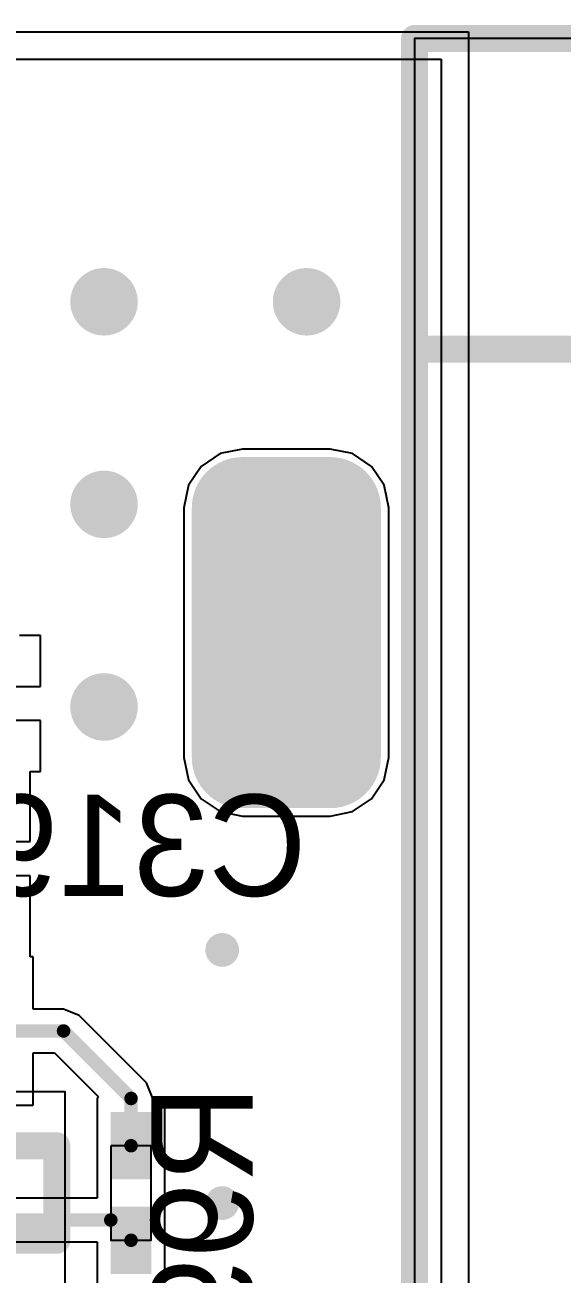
# Model space of a CAD drawing. Header units: millimetres. Extents: x 15 to 122, y 23 to 96.
# Drawn here: x 83.41 to 87.39, y 85.8 to 95.05 of the extents above; entities that cross this region are included whole.
import ezdxf

# ---------------------------------------------------------------- set-up
doc = ezdxf.new("R2010")
doc.units = ezdxf.units.MM
for name, color, linetype in [('Bottom Modules', 3, 'Continuous'), ('BottomLayer', 5, 'Continuous'), ('BottomOverlay', 54, 'Continuous'), ('BottomPaste', 16, 'Continuous'), ('TopLayer', 1, 'Continuous'), ('TopOverlay', 2, 'Continuous'), ('TopSolder', 216, 'Continuous'), ('Upper Modules', 80, 'Continuous')]:
    doc.layers.add(name, color=color, linetype=linetype)
doc.styles.get("Standard").update_dxf_attribs({"font": 'ARExthalf2.shx', "width": 0.1})

msp = doc.modelspace()

# ---------------------------------------------------------------- linework, layer by layer
at = {"layer": 'Bottom Modules'}
for points in [[(80.50000156000002, 87.15000096), (80.50000156000002, 85.64999888), (83.71214190788098, 85.64999888), (83.71214190788098, 87.15000096)], [(84.05000462, 86.75000176), (84.05000462, 86.05000061999999), (84.35000402, 86.05000061999999), (84.35000402, 86.75000176)]]:
    msp.add_lwpolyline(points, close=True, dxfattribs=at)
at = {"layer": 'BottomLayer'}
for p, q in [((42.40392078, 94.79609438), (86.49608304, 94.79609438)), ((86.49608304, 94.79609438), (86.49608304, 84.75000068)), ((84.85917495999999, 91.8753433), (84.71859612, 91.78140902)), ((85.0250014, 91.90832773999999), (84.85917495999999, 91.8753433)), ((85.67500263999999, 91.90832773999999), (85.0250014, 91.90832773999999)), ((85.84082907999999, 91.8753433), (85.67500263999999, 91.90832773999999)), ((85.98140792, 91.78140902), (85.84082907999999, 91.8753433)), ((84.71859612, 91.78140902), (84.62466184, 91.64083018)), ((86.0753422, 91.64083018), (85.98140792, 91.78140902)), ((84.62466184, 91.64083018), (84.5916774, 91.47500373999999)), ((86.10832664, 91.47500373999999), (86.0753422, 91.64083018)), ((84.5916774, 91.47500373999999), (84.5916774, 89.62499982)), ((86.10832664, 89.62499982), (86.10832664, 91.47500373999999)), ((83.52899728, 90.52899852), (83.37499708, 90.52899852)), ((83.52899728, 90.15199901999999), (83.52899728, 90.52899852)), ((83.12499758, 90.15199901999999), (83.52899728, 90.15199901999999)), ((83.52899728, 89.89799902), (83.12499758, 89.89799902)), ((83.52899728, 89.52099951999999), (83.52899728, 89.89799902)), ((84.5916774, 89.62499982), (84.62466184, 89.45917338)), ((86.0753422, 89.45917338), (86.10832664, 89.62499982)), ((83.45400124, 89.00199878), (83.45400124, 89.52099951999999)), ((83.45400124, 89.52099951999999), (83.52899728, 89.52099951999999)), ((84.62466184, 89.45917338), (84.71859612, 89.31859453999999)), ((85.98140792, 89.31859453999999), (86.0753422, 89.45917338)), ((84.71859612, 89.31859453999999), (84.85917495999999, 89.22466026)), ((85.84082907999999, 89.22466026), (85.98140792, 89.31859453999999)), ((84.85917495999999, 89.22466026), (85.0250014, 89.19167582)), ((85.0250014, 89.19167582), (85.67500263999999, 89.19167582)), ((85.67500263999999, 89.19167582), (85.84082907999999, 89.22466026)), ((82.80000204, 89.00199878), (83.45400124, 89.00199878)), ((83.45400124, 88.74799877999999), (82.80000204, 88.74799877999999)), ((83.45400124, 88.17100221999999), (83.45400124, 88.74799877999999)), ((83.45400378, 88.17100221999999), (83.45400124, 88.17100221999999)), ((83.45400378, 88.14999895999999), (83.45400378, 88.17100221999999)), ((83.47499941999999, 88.14999895999999), (83.45400378, 88.14999895999999)), ((83.47499941999999, 87.7623594), (83.47499941999999, 88.14999895999999)), ((83.70000024, 87.7623594), (83.47499941999999, 87.7623594)), ((83.8148057, 87.71480552), (83.70000024, 87.7623594)), ((84.31480977999999, 87.21480143999999), (83.8148057, 87.71480552)), ((83.47499941999999, 87.05000116), (83.47499941999999, 87.43764071999999)), ((83.47499941999999, 87.43764071999999), (83.63274865999999, 87.43764071999999)), ((83.63274865999999, 87.43764071999999), (83.95597382, 87.11441556)), ((84.36236111999999, 87.10000106), (84.31480977999999, 87.21480143999999)), ((82.67900152, 87.05000116), (83.47499941999999, 87.05000116)), ((83.95000227999999, 87.10000106), (83.94999974, 87.10000106)), ((83.94999974, 87.10000106), (83.95000481999999, 87.09999597999999)), ((83.95597382, 87.11441556), (83.95000227999999, 87.10000106)), ((83.95000481999999, 87.09999597999999), (83.95000481999999, 86.4707186)), ((84.45000381999999, 87.10000106), (84.36236111999999, 87.10000106)), ((84.45000381999999, 86.47071606), (84.45000381999999, 87.10000106)), ((83.95000227999999, 86.39999992), (83.94999974, 86.39999992)), ((83.94999974, 86.39999992), (83.95000227999999, 86.36235966)), ((83.95000481999999, 86.4707186), (83.95000227999999, 86.47071606)), ((83.95000227999999, 86.47071606), (83.95000481999999, 86.47071351999999)), ((83.95000481999999, 86.47071351999999), (83.95000227999999, 86.40000246)), ((83.95000227999999, 86.40000246), (83.95000227999999, 86.39999992)), ((84.45000381999999, 86.47071351999999), (84.45000635999999, 86.47071606)), ((84.45000635999999, 86.47071606), (84.45000381999999, 86.47071606)), ((84.45000635999999, 86.40000246), (84.45000381999999, 86.47071351999999)), ((84.45000381999999, 86.32929139999999), (84.45000635999999, 86.39999992)), ((84.45000635999999, 86.39999992), (84.45000635999999, 86.40000246)), ((84.45000635999999, 86.40000246), (84.45000635999999, 86.40000246)), ((83.95000227999999, 86.36235966), (83.16200029999999, 86.36235966)), ((84.45000635999999, 86.32928885999999), (84.45000381999999, 86.32929139999999)), ((84.45000381999999, 86.32928632), (84.45000635999999, 86.32928885999999)), ((84.45000381999999, 85.70000132), (84.45000381999999, 86.32928632)), ((83.16200029999999, 86.03764097999999), (83.95000481999999, 86.03764097999999)), ((83.95000481999999, 86.03764097999999), (83.95000481999999, 85.70000132))]:
    msp.add_line(p, q, dxfattribs=at)
for points, const_width in [([(83.87497576, 92.99997148, 1), (84.12497272, 92.99997148, 1)], 0.2499995), ([(85.37497529999999, 92.99997148, 1), (85.62497225999999, 92.99997148, 1)], 0.2499995), ([(84.86250236, 91.47500373999999, 1), (85.18750044, 91.47500373999999, 1)], 0.32499808), ([(85.5125036, 91.47500373999999, 1), (85.83750167999999, 91.47500373999999, 1)], 0.32499808), ([(83.87497576, 91.49997194, 1), (84.12497272, 91.49997194, 1)], 0.2499995), ([(83.87497576, 89.99997239999999, 1), (84.12497272, 89.99997239999999, 1)], 0.2499995), ([(84.86250236, 89.62499982, 1), (85.18750044, 89.62499982, 1)], 0.32499808), ([(85.5125036, 89.62499982, 1), (85.83750167999999, 89.62499982, 1)], 0.32499808), ([(83.67500156, 87.60000006, 1), (83.72499891999999, 87.60000006, 1)], 0.0499999), ([(83.67500156, 87.60000006, 1), (83.72499891999999, 87.60000006, 1)], 0.0499999), ([(84.17500564, 87.09999597999999, 1), (84.225003, 87.09999597999999, 1)], 0.0499999), ([(84.17500564, 87.09999597999999, 1), (84.225003, 87.09999597999999, 1)], 0.0499999), ([(84.13750254, 86.69999931999999, 1), (84.26250102, 86.69999931999999, 1)], 0.12499848), ([(84.17500564, 86.75000175999999, 1), (84.225003, 86.75000175999999, 1)], 0.0499999), ([(84.02500594, 86.20000032, 1), (84.07500329999999, 86.20000032, 1)], 0.0499999), ([(84.02500594, 86.20000032, 1), (84.07500329999999, 86.20000032, 1)], 0.0499999), ([(84.17500564, 86.05000061999999, 1), (84.225003, 86.05000061999999, 1)], 0.0499999)]:
    msp.add_lwpolyline(points, format="xyb", close=True, dxfattribs=dict(at, const_width=const_width))
at = {"layer": 'BottomLayer', "const_width": 0.0999998}
for points in [[(83.10000144, 87.60000006), (83.70000024, 87.60000006)], [(83.70000024, 87.60000006), (84.20000431999999, 87.09999597999999)], [(84.20000431999999, 86.75000175999999), (84.20000431999999, 87.09999597999999)], [(83.00000164, 86.20000032), (84.05000462, 86.20000032)], [(84.05000462, 86.20000032), (84.20000431999999, 86.05000061999999)]]:
    msp.add_lwpolyline(points, dxfattribs=at)
at = {"layer": 'BottomLayer'}
for points in [[(85.0250014, 89.30000174), (85.67500263999999, 89.30000174), (85.0250014, 91.80000181999999), (85.67500263999999, 91.80000181999999)], [(84.70000332, 89.62499982), (86.00000071999999, 89.62499982), (84.70000332, 91.47500373999999), (86.00000071999999, 91.47500373999999)], [(84.05000462, 86.50000226), (84.35000402, 86.50000226), (84.05000462, 87.00000125999999), (84.35000402, 87.00000125999999)], [(84.05000462, 85.80000111999999), (84.35000402, 85.80000111999999), (84.05000462, 86.30000011999999), (84.35000402, 86.30000011999999)]]:
    msp.add_solid(points, dxfattribs=at)
at = {"layer": 'BottomOverlay', "const_width": 0.1999996}
for points in [[(80.55000145999999, 86.74999921999999), (83.65000033999999, 86.74999921999999)], [(83.65000033999999, 86.05000061999999), (83.65000033999999, 86.74999921999999)], [(80.55000145999999, 86.05000061999999), (83.65000033999999, 86.05000061999999)]]:
    msp.add_lwpolyline(points, dxfattribs=at)
at = {"layer": 'BottomOverlay', "const_width": 0.0999998}
for points in [[(83.60000044, 86.74999921999999, 1), (83.70000024, 86.74999921999999, 1)], [(83.60000044, 86.74999921999999, 1), (83.70000024, 86.74999921999999, 1)], [(83.60000044, 86.05000061999999, 1), (83.70000024, 86.05000061999999, 1)], [(83.60000044, 86.05000061999999, 1), (83.70000024, 86.05000061999999, 1)]]:
    msp.add_lwpolyline(points, format="xyb", close=True, dxfattribs=at)
at = {"layer": 'BottomPaste'}
for points in [[(84.05000462, 86.50000226), (84.35000402, 86.50000226), (84.05000462, 87.00000125999999), (84.35000402, 87.00000125999999)], [(84.05000462, 86.50000226), (84.35000402, 86.50000226), (84.05000462, 87.00000125999999), (84.35000402, 87.00000125999999)], [(84.05000462, 85.80000111999999), (84.35000402, 85.80000111999999), (84.05000462, 86.30000011999999), (84.35000402, 86.30000011999999)], [(84.05000462, 85.80000111999999), (84.35000402, 85.80000111999999), (84.05000462, 86.30000011999999), (84.35000402, 86.30000011999999)]]:
    msp.add_solid(points, dxfattribs=at)
at = {"layer": 'TopLayer'}
for p, q in [((42.40392078, 94.79609438), (86.49608304, 94.79609438)), ((86.49608304, 94.79609438), (86.49608304, 84.75000068)), ((84.85917495999999, 91.8753433), (84.71859612, 91.78140902)), ((85.0250014, 91.90832773999999), (84.85917495999999, 91.8753433)), ((85.67500263999999, 91.90832773999999), (85.0250014, 91.90832773999999)), ((85.84082907999999, 91.8753433), (85.67500263999999, 91.90832773999999)), ((85.98140792, 91.78140902), (85.84082907999999, 91.8753433)), ((84.71859612, 91.78140902), (84.62466184, 91.64083018)), ((86.0753422, 91.64083018), (85.98140792, 91.78140902)), ((84.62466184, 91.64083018), (84.5916774, 91.47500373999999)), ((86.10832664, 91.47500373999999), (86.0753422, 91.64083018)), ((84.5916774, 91.47500373999999), (84.5916774, 89.62499982)), ((86.10832664, 89.62499982), (86.10832664, 91.47500373999999)), ((84.5916774, 89.62499982), (84.62466184, 89.45917338)), ((86.0753422, 89.45917338), (86.10832664, 89.62499982)), ((84.62466184, 89.45917338), (84.71859612, 89.31859453999999)), ((85.98140792, 89.31859453999999), (86.0753422, 89.45917338)), ((84.71859612, 89.31859453999999), (84.85917495999999, 89.22466026)), ((85.84082907999999, 89.22466026), (85.98140792, 89.31859453999999)), ((84.85917495999999, 89.22466026), (85.0250014, 89.19167582)), ((85.0250014, 89.19167582), (85.67500263999999, 89.19167582)), ((85.67500263999999, 89.19167582), (85.84082907999999, 89.22466026))]:
    msp.add_line(p, q, dxfattribs=at)
for points, const_width in [([(83.87497576, 92.99997148, 1), (84.12497272, 92.99997148, 1)], 0.2499995), ([(85.37497529999999, 92.99997148, 1), (85.62497225999999, 92.99997148, 1)], 0.2499995), ([(84.86250236, 91.47500373999999, 1), (85.18750044, 91.47500373999999, 1)], 0.32499808), ([(85.5125036, 91.47500373999999, 1), (85.83750167999999, 91.47500373999999, 1)], 0.32499808), ([(83.87497576, 91.49997194, 1), (84.12497272, 91.49997194, 1)], 0.2499995), ([(83.87497576, 89.99997239999999, 1), (84.12497272, 89.99997239999999, 1)], 0.2499995), ([(84.86250236, 89.62499982, 1), (85.18750044, 89.62499982, 1)], 0.32499808), ([(85.5125036, 89.62499982, 1), (85.83750167999999, 89.62499982, 1)], 0.32499808), ([(84.81250245999999, 88.20000139999999, 1), (84.93750093999999, 88.20000139999999, 1)], 0.12499848), ([(84.81250245999999, 86.32500134, 1), (84.93750093999999, 86.32500134, 1)], 0.12499848)]:
    msp.add_lwpolyline(points, format="xyb", close=True, dxfattribs=dict(at, const_width=const_width))
for points in [[(85.0250014, 89.30000174), (85.67500263999999, 89.30000174), (85.0250014, 91.80000181999999), (85.67500263999999, 91.80000181999999)], [(84.70000332, 89.62499982), (86.00000071999999, 89.62499982), (84.70000332, 91.47500373999999), (86.00000071999999, 91.47500373999999)]]:
    msp.add_solid(points, dxfattribs=at)
at = {"layer": 'TopOverlay', "const_width": 0.1999996}
for points in [[(86.30000265999999, 94.9500006), (100.10000046, 94.9500006)], [(86.30000265999999, 92.13000115999999), (86.30000265999999, 94.9500006)], [(86.30000265999999, 92.65000012), (100.10000046, 92.65000012)], [(86.30000265999999, 81.55000199999999), (86.30000265999999, 92.13000115999999)]]:
    msp.add_lwpolyline(points, dxfattribs=at)
at = {"layer": 'TopOverlay', "const_width": 0.0999998}
for points in [[(86.25000276, 94.9500006, 1), (86.35000256, 94.9500006, 1)], [(86.25000276, 94.9500006, 1), (86.35000256, 94.9500006, 1)], [(86.25000276, 92.65000012, 1), (86.35000256, 92.65000012, 1)], [(86.25000276, 92.13000115999999, 1), (86.35000256, 92.13000115999999, 1)], [(86.25000276, 92.13000115999999, 1), (86.35000256, 92.13000115999999, 1)]]:
    msp.add_lwpolyline(points, format="xyb", close=True, dxfattribs=at)
at = {"layer": 'TopSolder', "const_width": 0.37499798}
for points in [[(84.83750368, 91.47500373999999, 1), (85.21249911999999, 91.47500373999999, 1)], [(84.83750368, 91.47500373999999, 1), (85.21249911999999, 91.47500373999999, 1)], [(85.48750491999999, 91.47500373999999, 1), (85.86250036, 91.47500373999999, 1)], [(85.48750491999999, 91.47500373999999, 1), (85.86250036, 91.47500373999999, 1)], [(84.83750368, 89.62499982, 1), (85.21249911999999, 89.62499982, 1)], [(84.83750368, 89.62499982, 1), (85.21249911999999, 89.62499982, 1)], [(85.48750491999999, 89.62499982, 1), (85.86250036, 89.62499982, 1)], [(85.48750491999999, 89.62499982, 1), (85.86250036, 89.62499982, 1)]]:
    msp.add_lwpolyline(points, format="xyb", close=True, dxfattribs=at)
at = {"layer": 'TopSolder'}
for points in [[(85.0250014, 89.25000184), (85.67500263999999, 89.25000184), (85.0250014, 91.85000172), (85.67500263999999, 91.85000172)], [(85.0250014, 89.25000184), (85.67500263999999, 89.25000184), (85.0250014, 91.85000172), (85.67500263999999, 91.85000172)], [(84.65000341999999, 89.62499982), (86.05000061999999, 89.62499982), (84.65000341999999, 91.47500373999999), (86.05000061999999, 91.47500373999999)], [(84.65000341999999, 89.62499982), (86.05000061999999, 89.62499982), (84.65000341999999, 91.47500373999999), (86.05000061999999, 91.47500373999999)]]:
    msp.add_solid(points, dxfattribs=at)
at = {"layer": 'Upper Modules'}
for p, q in [((42.20000195999999, 95.0000005), (86.70000186, 95.0000005)), ((86.70000186, 95.0000005), (86.70000186, 84.75000068))]:
    msp.add_line(p, q, dxfattribs=at)
msp.add_lwpolyline([(100.10000046, 81.55000199999999), (100.10000046, 94.9500006), (86.30000265999999, 94.9500006), (86.30000265999999, 81.55000199999999)], close=True, dxfattribs=at)

# ---------------------------------------------------------------- texts
at = {"layer": 'BottomOverlay', "text_generation_flag": 2}
for s, rotation, p in [('C319A', 360, (85.50000172, 88.6000006)), ('R99A', 90, (85.09999997999999, 87.20000085999999))]:
    msp.add_text(s, height=0.75000104, rotation=rotation, dxfattribs=at).set_placement(p)

doc.saveas('drawing.dxf')
